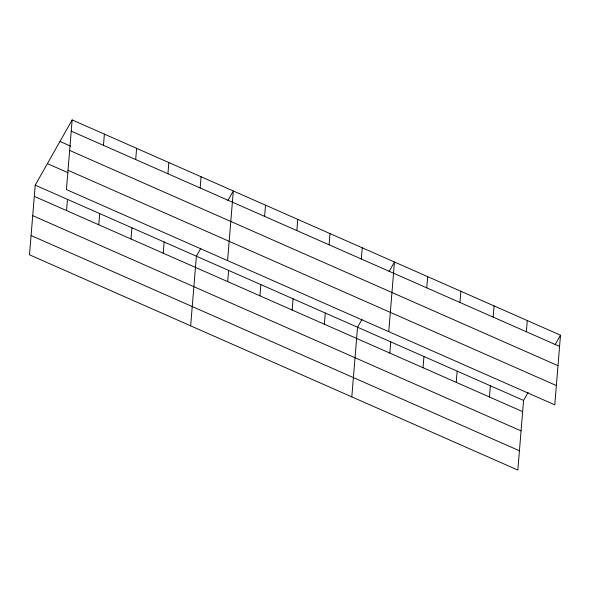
<?xml version="1.0" encoding="UTF-8"?>
<svg xmlns="http://www.w3.org/2000/svg" width="590" height="590" viewBox="0 0 590 590"><rect width="100%" height="100%" fill="white"/><g stroke="black" fill="none" stroke-linecap="round" stroke-linejoin="round"><path stroke-width="0.89" d="M72.15 119.932L66.427 189.574L554.777 404.836L560.5 335.194L72.15 119.932L35.223 185.164L29.5 254.806L517.85 470.068L523.573 400.426L528.087 392.453M66.537 210.578L67.459 199.368M103.457 145.347L104.378 134.137M98.766 224.783L99.688 213.58M135.693 159.551L136.615 148.348M130.995 238.994L131.917 227.784M167.921 173.755L168.843 162.552M163.231 253.199L164.153 241.996M200.15 187.967L201.072 176.764M190.659 325.842L196.381 256.2L200.895 248.228M227.578 260.61L233.308 190.968L227.888 200.534M227.688 281.614L228.61 270.404M264.615 216.382L265.537 205.173M259.925 295.819L260.846 284.616M296.844 230.587L297.766 219.384M292.153 310.03L293.075 298.82M329.08 244.791L330.002 233.588M324.382 324.235L325.304 313.032M361.309 259.003L362.231 247.8M351.81 396.878L357.54 327.236L362.046 319.264M388.736 331.646L394.459 262.004L389.046 271.57M389.82 353.078L390.742 341.876M426.747 287.846L427.669 276.644M423.03 367.718L423.952 356.515M459.957 302.486L460.878 291.276M456.24 382.357L457.162 371.147M493.166 317.125L494.081 305.915M489.449 396.989L490.371 385.786M526.369 331.757L527.29 320.554M555.087 344.759L560.5 335.194M71.228 131.135L559.578 346.396M59.966 141.46L70.712 146.195M69.642 150.421L557.993 365.682M68.012 170.289L556.363 385.55M47.414 163.637L68.071 172.745M35.223 185.164L523.573 400.426M34.301 196.367L522.651 411.628M32.715 215.652L521.066 430.914M31.086 235.521L519.436 450.782"/></g></svg>
